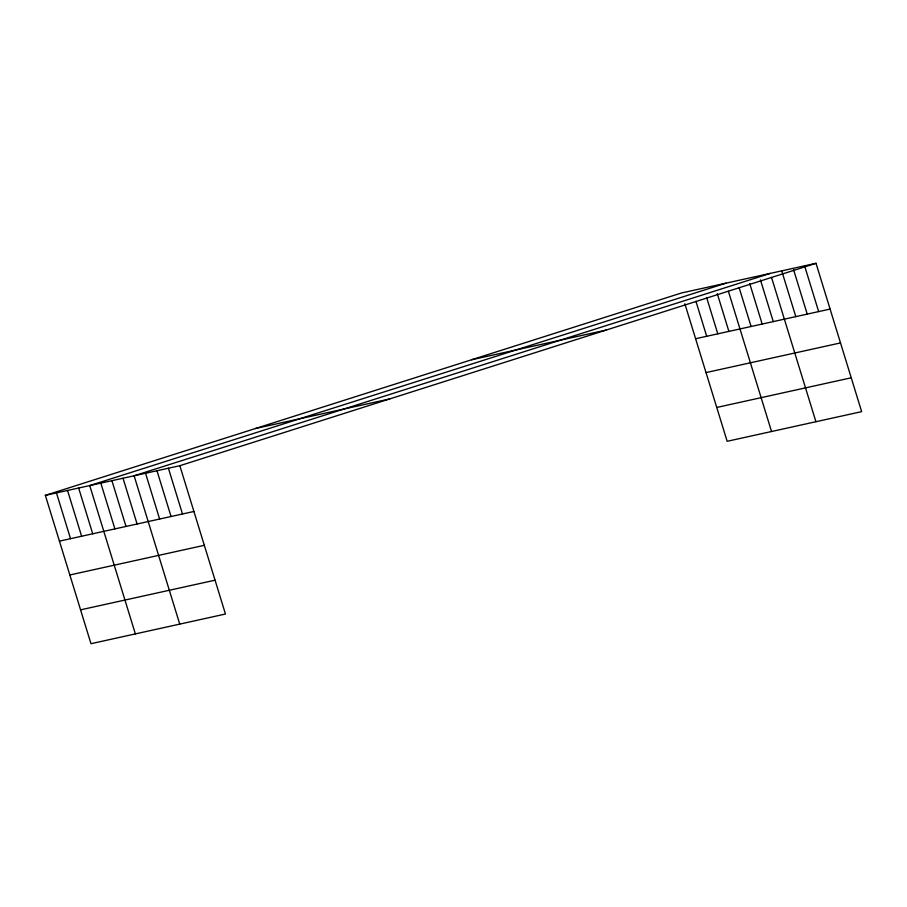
<?xml version="1.0" encoding="UTF-8"?>
<svg xmlns="http://www.w3.org/2000/svg" width="907" height="907" viewBox="0 0 907 907"><rect width="100%" height="100%" fill="white"/><g stroke="black" fill="none" stroke-linecap="round" stroke-linejoin="round"><path stroke-width="1.36" d="M45.35 495.358L179.835 465.699L225.469 614.028L90.983 643.698L45.35 495.358L681.531 292.972L816.017 263.302L861.65 411.642L727.165 441.301L684.842 303.743M725.906 283.177L89.736 485.574L135.37 633.902M770.292 273.392L134.111 475.778L179.745 624.118M179.835 465.699L816.017 263.302M471.583 359.762L606.08 330.091M255.286 428.569L389.783 398.91M695.601 338.73L830.098 309.072M706.02 372.584L840.506 342.925M59.431 541.128L193.917 511.469M716.745 407.458L851.242 377.788M69.839 574.97L204.336 545.311M80.576 609.844L215.061 580.185M804.588 265.83L818.67 311.6M793.568 269.696L807.23 314.117M781.721 270.876L795.802 316.634M771.528 277.429L815.926 421.721M760.44 279.878L773.274 321.611M749.76 283.676L762.175 324.048M739.069 287.462L751.087 326.497M728.389 291.26L771.54 431.517M717.301 293.709L728.888 331.395M706.621 297.496L717.8 333.844M695.93 301.294L706.7 336.293M168.407 468.216L182.488 513.986M156.979 470.744L171.06 516.502M145.551 473.261L159.621 519.031M123.023 478.227L137.093 523.997M111.924 480.676L126.005 526.445M100.824 483.125L114.906 528.894M78.637 488.023L92.718 533.781M67.537 490.46L81.619 536.23M56.449 492.909L70.531 538.679"/></g></svg>
